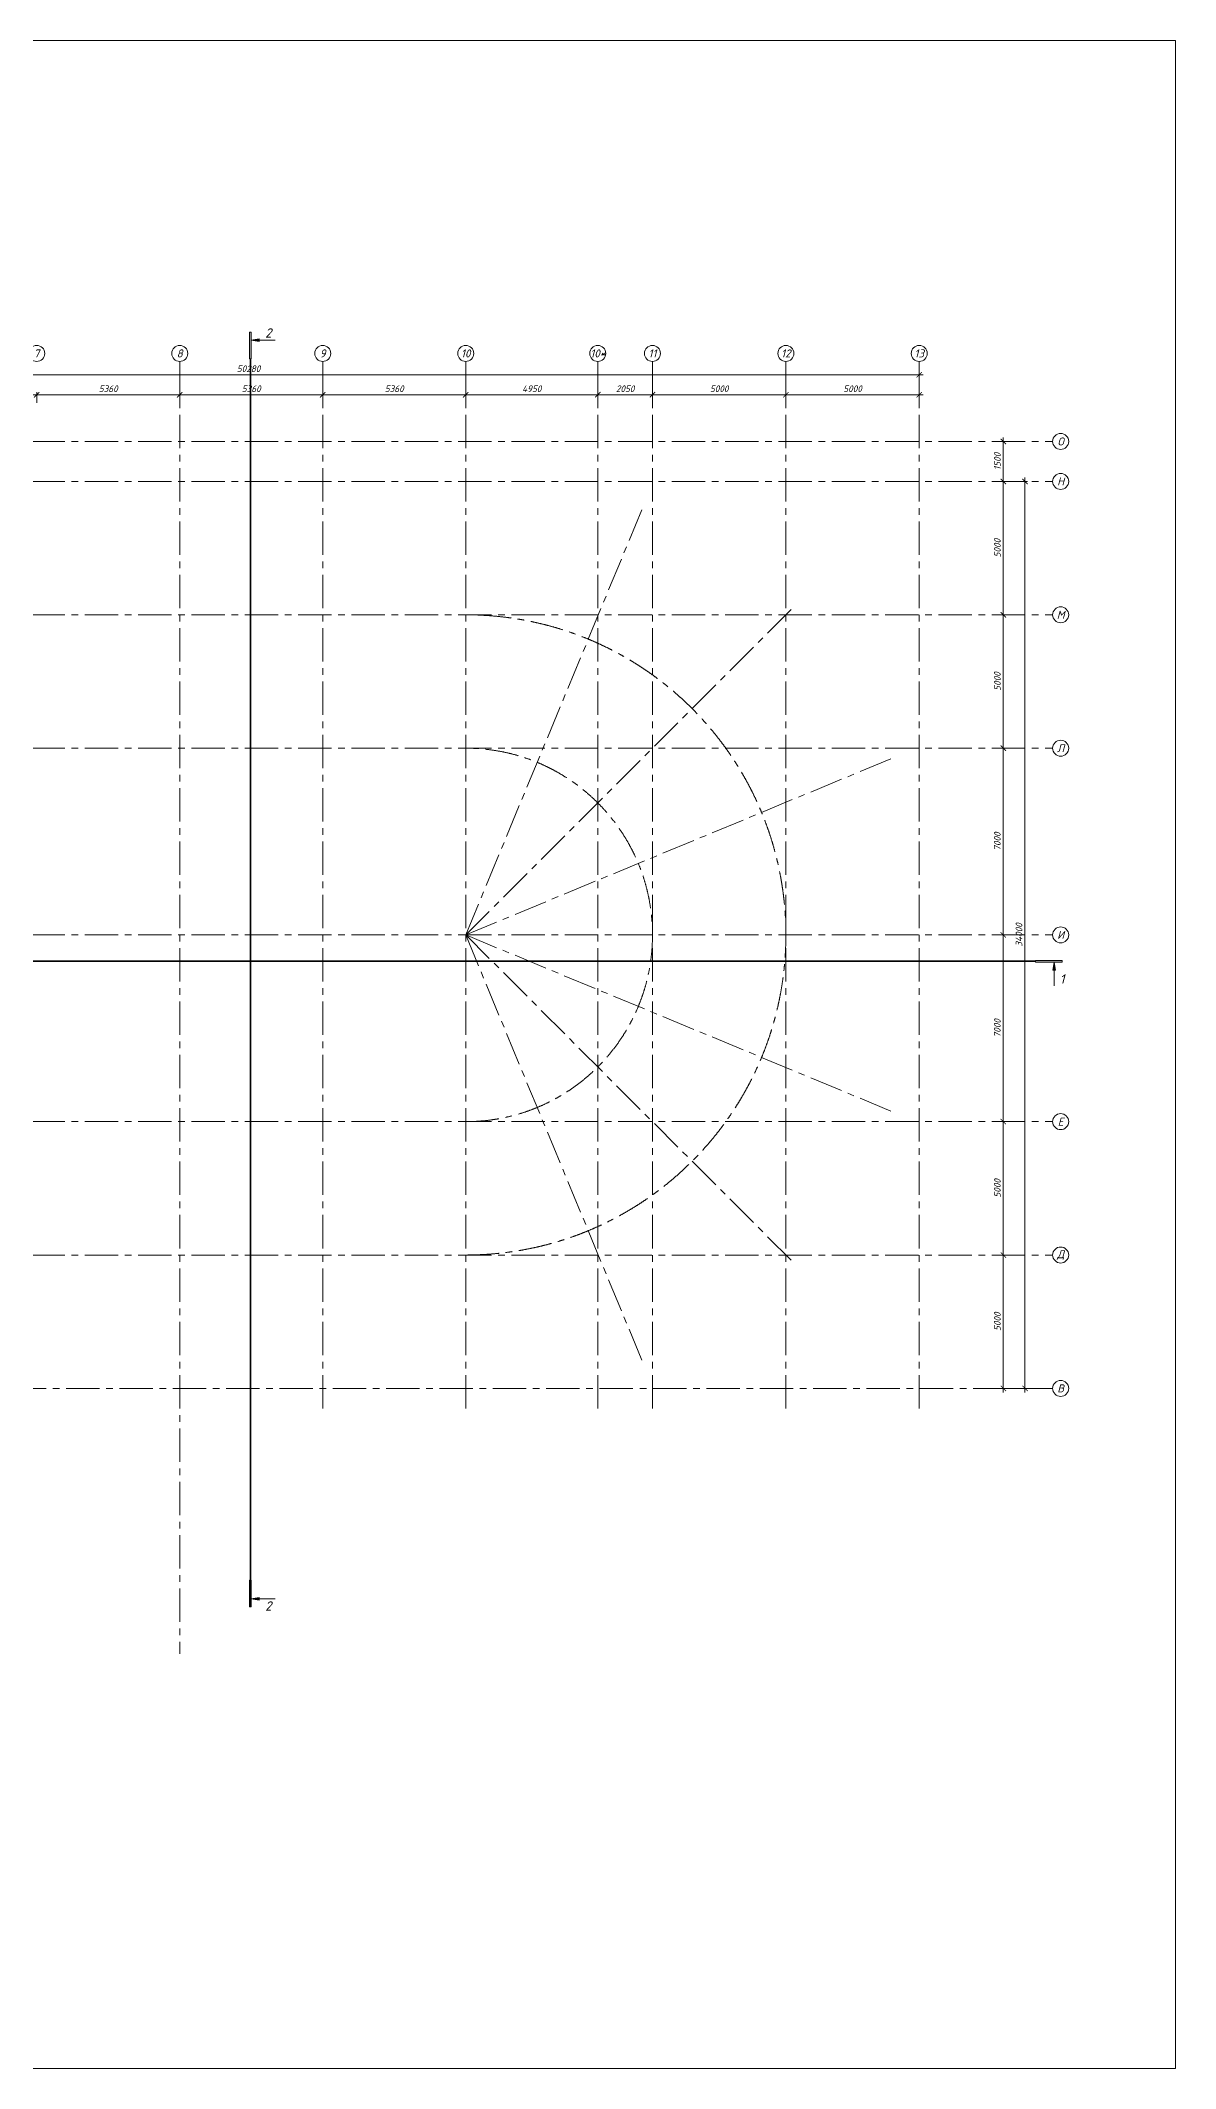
# Model space of a CAD drawing. Header units: millimetres. Extents: x -123149 to 90750, y -868758 to 226421.
# Drawn here: x -80611 to -38074, y 12872 to 88896 of the extents above; entities that cross this region are included whole.
import ezdxf
from ezdxf.enums import TextEntityAlignment as Align

# ---------------------------------------------------------------- set-up
doc = ezdxf.new("R2010")
doc.units = ezdxf.units.MM
doc.linetypes.add('CENTERX2', pattern=[4, 2.5, -0.5, 0.5, -0.5])
doc.layers.get('0').update_dxf_attribs({"lineweight": 5})
doc.layers.get('Defpoints').update_dxf_attribs({"color": 1, "lineweight": 0})
for name, color, linetype, lineweight in [('#Dimensions', 7, 'Continuous', 9), ('k_ Осевая', 8, 'CENTERX2', 9), ('k_ Осевые размеры', 251, 'Continuous', 9)]:
    doc.layers.add(name, color=color, linetype=linetype, lineweight=lineweight)
doc.styles.add('STEP PR', font='isocpeui.ttf')
doc.dimstyles.new('STEP PR', dxfattribs={"dimscale": 100, "dimtxt": 2.5, "dimasz": 2, "dimexe": 1, "dimexo": 2, "dimgap": 1, "dimtad": 1, "dimdec": 4, "dimlfac": -1, "dimtxsty": 'STEP PR', "dimblk": 'ARCHTICK', "dimcen": 2, "dimdle": 1.5, "dimclrt": 1, "dimadec": 0, "dimazin": 0, "dimtfac": 1, "dimtdec": 4, "dimtmove": 1, "dimatfit": 3, "dimldrblk": 'DOTSMALL', "dimfxl": 1, "dimtolj": 1, "dimtzin": 0, "dimarcsym": 0})

# ---------------------------------------------------------------- blocks, each defined once
blk = doc.blocks.new('_ArchTick')
at = {"color": 0, "linetype": 'ByBlock', "const_width": 0.15}
blk.add_lwpolyline([(-0.5, -0.5), (0.5, 0.5)], dxfattribs=at)
blk = doc.blocks.new('*D1511')
at = {"layer": 'Defpoints', "color": 0, "lineweight": 0, "transparency": 16777216}
for p in [(29200, 1750), (24250, 1250), (29200, 1250)]:
    blk.add_point(p, dxfattribs=at)
at = {"layer": 'k_ Осевые размеры', "color": 0, "lineweight": -2, "transparency": 16777216}
for p, q in [((24100, 1750), (29350, 1750)), ((24250, 1450), (24250, 1850)), ((29200, 1450), (29200, 1850))]:
    blk.add_line(p, q, dxfattribs=at)
at = {"layer": 'k_ Осевые размеры', "color": 0, "lineweight": -2, "transparency": 16777216, "xscale": 200, "yscale": 200, "zscale": 200, "rotation": 180}
blk.add_blockref('_ArchTick', (24250, 1750), dxfattribs=at)
at = {"layer": 'k_ Осевые размеры', "color": 0, "lineweight": -2, "transparency": 16777216, "xscale": 200, "yscale": 200, "zscale": 200}
blk.add_blockref('_ArchTick', (29200, 1750), dxfattribs=at)
at = {"layer": 'k_ Осевые размеры', "color": 0, "transparency": 16777216, "insert": (26725, 1975), "char_height": 250, "attachment_point": 5, "style": 'STEP PR'}
blk.add_mtext('\\A1;4950', dxfattribs=at)
blk = doc.blocks.new('_DotSmall')
at = {"color": 0, "linetype": 'ByBlock', "const_width": 0.5}
blk.add_lwpolyline([(-0.0625, 0, 1), (0.0625, 0, 1)], format="xyb", close=True, dxfattribs=at)
blk = doc.blocks.new('*D1512')
at = {"layer": 'Defpoints', "color": 0, "lineweight": 0, "transparency": 16777216}
for p in [(34560, 1750), (29200, 1250), (34560, 1250)]:
    blk.add_point(p, dxfattribs=at)
at = {"layer": 'k_ Осевые размеры', "color": 0, "lineweight": -2, "transparency": 16777216}
for p, q in [((29050, 1750), (34710, 1750)), ((29200, 1450), (29200, 1850)), ((34560, 1450), (34560, 1850))]:
    blk.add_line(p, q, dxfattribs=at)
at = {"layer": 'k_ Осевые размеры', "color": 0, "lineweight": -2, "transparency": 16777216, "xscale": 200, "yscale": 200, "zscale": 200, "rotation": 180}
blk.add_blockref('_ArchTick', (29200, 1750), dxfattribs=at)
at = {"layer": 'k_ Осевые размеры', "color": 0, "lineweight": -2, "transparency": 16777216, "xscale": 200, "yscale": 200, "zscale": 200}
blk.add_blockref('_ArchTick', (34560, 1750), dxfattribs=at)
at = {"layer": 'k_ Осевые размеры', "color": 0, "transparency": 16777216, "insert": (31880, 1975), "char_height": 250, "attachment_point": 5, "style": 'STEP PR'}
blk.add_mtext('\\A1;5360', dxfattribs=at)
blk = doc.blocks.new('*D1513')
at = {"layer": 'Defpoints', "color": 0, "lineweight": 0, "transparency": 16777216}
for p in [(39920, 1750), (34560, 1250), (39920, 1250)]:
    blk.add_point(p, dxfattribs=at)
at = {"layer": 'k_ Осевые размеры', "color": 0, "lineweight": -2, "transparency": 16777216}
for p, q in [((34410, 1750), (40070, 1750)), ((34560, 1450), (34560, 1850)), ((39920, 1450), (39920, 1850))]:
    blk.add_line(p, q, dxfattribs=at)
at = {"layer": 'k_ Осевые размеры', "color": 0, "lineweight": -2, "transparency": 16777216, "xscale": 200, "yscale": 200, "zscale": 200, "rotation": 180}
blk.add_blockref('_ArchTick', (34560, 1750), dxfattribs=at)
at = {"layer": 'k_ Осевые размеры', "color": 0, "lineweight": -2, "transparency": 16777216, "xscale": 200, "yscale": 200, "zscale": 200}
blk.add_blockref('_ArchTick', (39920, 1750), dxfattribs=at)
at = {"layer": 'k_ Осевые размеры', "color": 0, "transparency": 16777216, "insert": (37240, 1975), "char_height": 250, "attachment_point": 5, "style": 'STEP PR'}
blk.add_mtext('\\A1;5360', dxfattribs=at)
blk = doc.blocks.new('*D1514')
at = {"layer": 'Defpoints', "color": 0, "lineweight": 0, "transparency": 16777216}
for p in [(45280, 1750), (39920, 1250), (45280, 1250)]:
    blk.add_point(p, dxfattribs=at)
at = {"layer": 'k_ Осевые размеры', "color": 0, "lineweight": -2, "transparency": 16777216}
for p, q in [((39770, 1750), (45430, 1750)), ((39920, 1450), (39920, 1850)), ((45280, 1450), (45280, 1850))]:
    blk.add_line(p, q, dxfattribs=at)
at = {"layer": 'k_ Осевые размеры', "color": 0, "lineweight": -2, "transparency": 16777216, "xscale": 200, "yscale": 200, "zscale": 200, "rotation": 180}
blk.add_blockref('_ArchTick', (39920, 1750), dxfattribs=at)
at = {"layer": 'k_ Осевые размеры', "color": 0, "lineweight": -2, "transparency": 16777216, "xscale": 200, "yscale": 200, "zscale": 200}
blk.add_blockref('_ArchTick', (45280, 1750), dxfattribs=at)
at = {"layer": 'k_ Осевые размеры', "color": 0, "transparency": 16777216, "insert": (42600, 1975), "char_height": 250, "attachment_point": 5, "style": 'STEP PR'}
blk.add_mtext('\\A1;5360', dxfattribs=at)
blk = doc.blocks.new('*D1515')
at = {"layer": 'Defpoints', "color": 0, "lineweight": 0, "transparency": 16777216}
for p in [(50230, 1750), (45280, 1250), (50230, 1250)]:
    blk.add_point(p, dxfattribs=at)
at = {"layer": 'k_ Осевые размеры', "color": 0, "lineweight": -2, "transparency": 16777216}
for p, q in [((45130, 1750), (50380, 1750)), ((45280, 1450), (45280, 1850)), ((50230, 1450), (50230, 1850))]:
    blk.add_line(p, q, dxfattribs=at)
at = {"layer": 'k_ Осевые размеры', "color": 0, "lineweight": -2, "transparency": 16777216, "xscale": 200, "yscale": 200, "zscale": 200, "rotation": 180}
blk.add_blockref('_ArchTick', (45280, 1750), dxfattribs=at)
at = {"layer": 'k_ Осевые размеры', "color": 0, "lineweight": -2, "transparency": 16777216, "xscale": 200, "yscale": 200, "zscale": 200}
blk.add_blockref('_ArchTick', (50230, 1750), dxfattribs=at)
at = {"layer": 'k_ Осевые размеры', "color": 0, "transparency": 16777216, "insert": (47755, 1975), "char_height": 250, "attachment_point": 5, "style": 'STEP PR'}
blk.add_mtext('\\A1;4950', dxfattribs=at)
blk = doc.blocks.new('*D1516')
at = {"layer": 'Defpoints', "color": 0, "lineweight": 0, "transparency": 16777216}
for p in [(52280, 1750), (50230, 1250), (52280, 1250)]:
    blk.add_point(p, dxfattribs=at)
at = {"layer": 'k_ Осевые размеры', "color": 0, "lineweight": -2, "transparency": 16777216}
for p, q in [((50080, 1750), (52430, 1750)), ((50230, 1450), (50230, 1850)), ((52280, 1450), (52280, 1850))]:
    blk.add_line(p, q, dxfattribs=at)
at = {"layer": 'k_ Осевые размеры', "color": 0, "lineweight": -2, "transparency": 16777216, "xscale": 200, "yscale": 200, "zscale": 200, "rotation": 180}
blk.add_blockref('_ArchTick', (50230, 1750), dxfattribs=at)
at = {"layer": 'k_ Осевые размеры', "color": 0, "lineweight": -2, "transparency": 16777216, "xscale": 200, "yscale": 200, "zscale": 200}
blk.add_blockref('_ArchTick', (52280, 1750), dxfattribs=at)
at = {"layer": 'k_ Осевые размеры', "color": 0, "transparency": 16777216, "insert": (51255, 1975), "char_height": 250, "attachment_point": 5, "style": 'STEP PR'}
blk.add_mtext('\\A1;2050', dxfattribs=at)
blk = doc.blocks.new('*D1517')
at = {"layer": 'Defpoints', "color": 0, "lineweight": 0, "transparency": 16777216}
for p in [(57280, 1750), (52280, 1250), (57280, 1250)]:
    blk.add_point(p, dxfattribs=at)
at = {"layer": 'k_ Осевые размеры', "color": 0, "lineweight": -2, "transparency": 16777216}
for p, q in [((52130, 1750), (57430, 1750)), ((52280, 1450), (52280, 1850)), ((57280, 1450), (57280, 1850))]:
    blk.add_line(p, q, dxfattribs=at)
at = {"layer": 'k_ Осевые размеры', "color": 0, "lineweight": -2, "transparency": 16777216, "xscale": 200, "yscale": 200, "zscale": 200, "rotation": 180}
blk.add_blockref('_ArchTick', (52280, 1750), dxfattribs=at)
at = {"layer": 'k_ Осевые размеры', "color": 0, "lineweight": -2, "transparency": 16777216, "xscale": 200, "yscale": 200, "zscale": 200}
blk.add_blockref('_ArchTick', (57280, 1750), dxfattribs=at)
at = {"layer": 'k_ Осевые размеры', "color": 0, "transparency": 16777216, "insert": (54780, 1975), "char_height": 250, "attachment_point": 5, "style": 'STEP PR'}
blk.add_mtext('\\A1;5000', dxfattribs=at)
blk = doc.blocks.new('*D1518')
at = {"layer": 'Defpoints', "color": 0, "lineweight": 0, "transparency": 16777216}
for p in [(62280, 1750), (57280, 1250), (62280, 1250)]:
    blk.add_point(p, dxfattribs=at)
at = {"layer": 'k_ Осевые размеры', "color": 0, "lineweight": -2, "transparency": 16777216}
for p, q in [((57130, 1750), (62430, 1750)), ((57280, 1450), (57280, 1850)), ((62280, 1450), (62280, 1850))]:
    blk.add_line(p, q, dxfattribs=at)
at = {"layer": 'k_ Осевые размеры', "color": 0, "lineweight": -2, "transparency": 16777216, "xscale": 200, "yscale": 200, "zscale": 200, "rotation": 180}
blk.add_blockref('_ArchTick', (57280, 1750), dxfattribs=at)
at = {"layer": 'k_ Осевые размеры', "color": 0, "lineweight": -2, "transparency": 16777216, "xscale": 200, "yscale": 200, "zscale": 200}
blk.add_blockref('_ArchTick', (62280, 1750), dxfattribs=at)
at = {"layer": 'k_ Осевые размеры', "color": 0, "transparency": 16777216, "insert": (59780, 1975), "char_height": 250, "attachment_point": 5, "style": 'STEP PR'}
blk.add_mtext('\\A1;5000', dxfattribs=at)
blk = doc.blocks.new('*D1519')
at = {"layer": 'Defpoints', "color": 0, "lineweight": 0, "transparency": 16777216}
for p in [(12000, 2500), (12000, 1250), (62280, 1250)]:
    blk.add_point(p, dxfattribs=at)
at = {"layer": 'k_ Осевые размеры', "color": 0, "lineweight": -2, "transparency": 16777216}
for p, q in [((62430, 2500), (11850, 2500)), ((12000, 1450), (12000, 2600)), ((62280, 1450), (62280, 2600))]:
    blk.add_line(p, q, dxfattribs=at)
at = {"layer": 'k_ Осевые размеры', "color": 0, "lineweight": -2, "transparency": 16777216, "xscale": 200, "yscale": 200, "zscale": 200, "rotation": 180}
blk.add_blockref('_ArchTick', (12000, 2500), dxfattribs=at)
at = {"layer": 'k_ Осевые размеры', "color": 0, "lineweight": -2, "transparency": 16777216, "xscale": 200, "yscale": 200, "zscale": 200}
blk.add_blockref('_ArchTick', (62280, 2500), dxfattribs=at)
at = {"layer": 'k_ Осевые размеры', "color": 0, "transparency": 16777216, "insert": (37140, 2725), "char_height": 250, "attachment_point": 5, "style": 'STEP PR'}
blk.add_mtext('\\A1;50280', dxfattribs=at)
blk = doc.blocks.new('*D1521')
at = {"layer": 'Defpoints', "color": 0, "lineweight": 0, "transparency": 16777216}
for p in [(64931, 0), (64931, -1500), (65431, -1500)]:
    blk.add_point(p, dxfattribs=at)
at = {"layer": 'k_ Осевые размеры', "color": 0, "lineweight": -2, "transparency": 16777216}
for p, q in [((65431, 150), (65431, -1650)), ((65131, 0), (65531, 0)), ((65131, -1500), (65531, -1500))]:
    blk.add_line(p, q, dxfattribs=at)
at = {"layer": 'k_ Осевые размеры', "color": 0, "lineweight": -2, "transparency": 16777216, "xscale": 200, "yscale": 200, "zscale": 200}
for p, rotation in [((65431, 0), 90), ((65431, -1500), 270)]:
    blk.add_blockref('_ArchTick', p, dxfattribs=dict(at, rotation=rotation))
at = {"layer": 'k_ Осевые размеры', "color": 0, "transparency": 16777216, "insert": (65206, -750), "char_height": 250, "attachment_point": 5, "rotation": 90, "style": 'STEP PR'}
blk.add_mtext('\\A1;1500', dxfattribs=at)
blk = doc.blocks.new('*D1522')
at = {"layer": 'Defpoints', "color": 0, "lineweight": 0, "transparency": 16777216}
for p in [(64993, -1500), (64993, -35500), (66243, -35500)]:
    blk.add_point(p, dxfattribs=at)
at = {"layer": 'k_ Осевые размеры', "color": 0, "lineweight": -2, "transparency": 16777216}
for p, q in [((65193, -1500), (66343, -1500)), ((66243, -1350), (66243, -35650)), ((65193, -35500), (66343, -35500))]:
    blk.add_line(p, q, dxfattribs=at)
at = {"layer": 'k_ Осевые размеры', "color": 0, "lineweight": -2, "transparency": 16777216, "xscale": 200, "yscale": 200, "zscale": 200}
for p, rotation in [((66243, -1500), 90), ((66243, -35500), 270)]:
    blk.add_blockref('_ArchTick', p, dxfattribs=dict(at, rotation=rotation))
at = {"layer": 'k_ Осевые размеры', "color": 0, "transparency": 16777216, "insert": (66018, -18500), "char_height": 250, "attachment_point": 5, "rotation": 90, "style": 'STEP PR'}
blk.add_mtext('\\A1;34000', dxfattribs=at)
blk = doc.blocks.new('*D1523')
at = {"layer": 'Defpoints', "color": 0, "lineweight": 0, "transparency": 16777216}
for p in [(64931, -1500), (64931, -6500), (65431, -6500)]:
    blk.add_point(p, dxfattribs=at)
at = {"layer": 'k_ Осевые размеры', "color": 0, "lineweight": -2, "transparency": 16777216}
for p, q in [((65131, -1500), (65531, -1500)), ((65431, -1350), (65431, -6650)), ((65131, -6500), (65531, -6500))]:
    blk.add_line(p, q, dxfattribs=at)
at = {"layer": 'k_ Осевые размеры', "color": 0, "lineweight": -2, "transparency": 16777216, "xscale": 200, "yscale": 200, "zscale": 200}
for p, rotation in [((65431, -1500), 90), ((65431, -6500), 270)]:
    blk.add_blockref('_ArchTick', p, dxfattribs=dict(at, rotation=rotation))
at = {"layer": 'k_ Осевые размеры', "color": 0, "transparency": 16777216, "insert": (65206, -4000), "char_height": 250, "attachment_point": 5, "rotation": 90, "style": 'STEP PR'}
blk.add_mtext('\\A1;5000', dxfattribs=at)
blk = doc.blocks.new('*D1524')
at = {"layer": 'Defpoints', "color": 0, "lineweight": 0, "transparency": 16777216}
for p in [(64931, -6500), (64931, -11500), (65431, -11500)]:
    blk.add_point(p, dxfattribs=at)
at = {"layer": 'k_ Осевые размеры', "color": 0, "lineweight": -2, "transparency": 16777216}
for p, q in [((65131, -6500), (65531, -6500)), ((65431, -6350), (65431, -11650)), ((65131, -11500), (65531, -11500))]:
    blk.add_line(p, q, dxfattribs=at)
at = {"layer": 'k_ Осевые размеры', "color": 0, "lineweight": -2, "transparency": 16777216, "xscale": 200, "yscale": 200, "zscale": 200}
for p, rotation in [((65431, -6500), 90), ((65431, -11500), 270)]:
    blk.add_blockref('_ArchTick', p, dxfattribs=dict(at, rotation=rotation))
at = {"layer": 'k_ Осевые размеры', "color": 0, "transparency": 16777216, "insert": (65206, -9000), "char_height": 250, "attachment_point": 5, "rotation": 90, "style": 'STEP PR'}
blk.add_mtext('\\A1;5000', dxfattribs=at)
blk = doc.blocks.new('*D1525')
at = {"layer": 'Defpoints', "color": 0, "lineweight": 0, "transparency": 16777216}
for p in [(64931, -11500), (64931, -18500), (65431, -18500)]:
    blk.add_point(p, dxfattribs=at)
at = {"layer": 'k_ Осевые размеры', "color": 0, "lineweight": -2, "transparency": 16777216}
for p, q in [((65431, -11350), (65431, -18650)), ((65131, -11500), (65531, -11500)), ((65131, -18500), (65531, -18500))]:
    blk.add_line(p, q, dxfattribs=at)
at = {"layer": 'k_ Осевые размеры', "color": 0, "lineweight": -2, "transparency": 16777216, "xscale": 200, "yscale": 200, "zscale": 200}
for p, rotation in [((65431, -11500), 90), ((65431, -18500), 270)]:
    blk.add_blockref('_ArchTick', p, dxfattribs=dict(at, rotation=rotation))
at = {"layer": 'k_ Осевые размеры', "color": 0, "transparency": 16777216, "insert": (65204, -15000), "char_height": 250, "attachment_point": 5, "rotation": 90, "style": 'STEP PR'}
blk.add_mtext('\\A1;7000', dxfattribs=at)
blk = doc.blocks.new('*D1526')
at = {"layer": 'Defpoints', "color": 0, "lineweight": 0, "transparency": 16777216}
for p in [(64931, -18500), (64931, -25500), (65431, -25500)]:
    blk.add_point(p, dxfattribs=at)
at = {"layer": 'k_ Осевые размеры', "color": 0, "lineweight": -2, "transparency": 16777216}
for p, q in [((65131, -18500), (65531, -18500)), ((65431, -18350), (65431, -25650)), ((65131, -25500), (65531, -25500))]:
    blk.add_line(p, q, dxfattribs=at)
at = {"layer": 'k_ Осевые размеры', "color": 0, "lineweight": -2, "transparency": 16777216, "xscale": 200, "yscale": 200, "zscale": 200}
for p, rotation in [((65431, -18500), 90), ((65431, -25500), 270)]:
    blk.add_blockref('_ArchTick', p, dxfattribs=dict(at, rotation=rotation))
at = {"layer": 'k_ Осевые размеры', "color": 0, "transparency": 16777216, "insert": (65204, -22000), "char_height": 250, "attachment_point": 5, "rotation": 90, "style": 'STEP PR'}
blk.add_mtext('\\A1;7000', dxfattribs=at)
blk = doc.blocks.new('*D1527')
at = {"layer": 'Defpoints', "color": 0, "lineweight": 0, "transparency": 16777216}
for p in [(64931, -25500), (64931, -30500), (65431, -30500)]:
    blk.add_point(p, dxfattribs=at)
at = {"layer": 'k_ Осевые размеры', "color": 0, "lineweight": -2, "transparency": 16777216}
for p, q in [((65131, -25500), (65531, -25500)), ((65431, -25350), (65431, -30650)), ((65131, -30500), (65531, -30500))]:
    blk.add_line(p, q, dxfattribs=at)
at = {"layer": 'k_ Осевые размеры', "color": 0, "lineweight": -2, "transparency": 16777216, "xscale": 200, "yscale": 200, "zscale": 200}
for p, rotation in [((65431, -25500), 90), ((65431, -30500), 270)]:
    blk.add_blockref('_ArchTick', p, dxfattribs=dict(at, rotation=rotation))
at = {"layer": 'k_ Осевые размеры', "color": 0, "transparency": 16777216, "insert": (65206, -28000), "char_height": 250, "attachment_point": 5, "rotation": 90, "style": 'STEP PR'}
blk.add_mtext('\\A1;5000', dxfattribs=at)
blk = doc.blocks.new('*D1528')
at = {"layer": 'Defpoints', "color": 0, "lineweight": 0, "transparency": 16777216}
for p in [(64931, -30500), (64931, -35500), (65431, -35500)]:
    blk.add_point(p, dxfattribs=at)
at = {"layer": 'k_ Осевые размеры', "color": 0, "lineweight": -2, "transparency": 16777216}
for p, q in [((65431, -30350), (65431, -35650)), ((65131, -30500), (65531, -30500)), ((65131, -35500), (65531, -35500))]:
    blk.add_line(p, q, dxfattribs=at)
at = {"layer": 'k_ Осевые размеры', "color": 0, "lineweight": -2, "transparency": 16777216, "xscale": 200, "yscale": 200, "zscale": 200}
for p, rotation in [((65431, -30500), 90), ((65431, -35500), 270)]:
    blk.add_blockref('_ArchTick', p, dxfattribs=dict(at, rotation=rotation))
at = {"layer": 'k_ Осевые размеры', "color": 0, "transparency": 16777216, "insert": (65206, -33000), "char_height": 250, "attachment_point": 5, "rotation": 90, "style": 'STEP PR'}
blk.add_mtext('\\A1;5000', dxfattribs=at)
blk = doc.blocks.new('*U3233')
at = {"ltscale": 100}
h = blk.add_hatch(color=256, dxfattribs=at)
h.dxf.hatch_style = 1
h.paths.add_polyline_path([(665, 770), (665, 700), (1665, 700), (1665, 770)])
h = blk.add_hatch(color=256, dxfattribs=at)
h.dxf.hatch_style = 1
h.paths.add_polyline_path([(1415, 400), (1365, 400), (1315, 400), (1365, 700)])
at = {"linetype": 'Continuous', "ltscale": 100}
for p, q in [((665, 770), (1665, 770)), ((1665, 770), (1665, 700)), ((1665, 700), (665, 700)), ((1365, 700), (1315, 400)), ((1315, 400), (1365, 400)), ((1365, 700), (1415, 400)), ((1415, 400), (1365, 400))]:
    blk.add_line(p, q, dxfattribs=at)
blk.add_lwpolyline([(665, 770), (665, 700)], dxfattribs=at)
at = {"linetype": 'Continuous', "ltscale": 100, "extrusion": (1, 1e-16, 0), "elevation": 1365}
blk.add_lwpolyline([(-190, 0), (400, 0)], dxfattribs=at)
at = {"ltscale": 100, "style": 'STEP PR'}
blk.add_attdef('Nh', text='', height=350, dxfattribs=at).set_placement((1799, -102), align=Align.RIGHT)
blk = doc.blocks.new('*U3236')
at = {"linetype": 'ByBlock', "ltscale": 100}
h = blk.add_hatch(color=256, dxfattribs=at)
h.dxf.hatch_style = 1
h.paths.add_polyline_path([(35, 1000), (-35, 1000), (-35, 0), (35, 0)])
h = blk.add_hatch(color=256, dxfattribs=at)
h.dxf.hatch_style = 1
h.paths.add_polyline_path([(335, 750), (335, 700), (335, 650), (35, 700)])
for p, q in [((-35, 1000), (35, 1000)), ((-35, 0), (-35, 1000)), ((35, 1000), (35, 0)), ((35, 0), (-35, 0)), ((35, 700), (335, 750)), ((35, 700), (335, 650)), ((335, 750), (335, 700)), ((335, 650), (335, 700))]:
    blk.add_line(p, q, dxfattribs=at)
at = {"linetype": 'ByBlock', "ltscale": 100, "extrusion": (0, 1, 0), "elevation": 700}
blk.add_lwpolyline([(-925, 0), (-335, 0)], dxfattribs=at)
at = {"ltscale": 100, "style": 'STEP PR'}
blk.add_attdef('Nv', text='', height=350, dxfattribs=at).set_placement((781, 790), align=Align.RIGHT)
blk = doc.blocks.new('*U3237')
at = {"linetype": 'ByBlock', "ltscale": 100}
h = blk.add_hatch(color=256, dxfattribs=at)
h.dxf.hatch_style = 1
h.paths.add_polyline_path([(35, 0), (-35, 0), (-35, -1000), (35, -1000)])
h = blk.add_hatch(color=256, dxfattribs=at)
h.dxf.hatch_style = 1
h.paths.add_polyline_path([(335, -750), (335, -700), (335, -650), (35, -700)])
for p, q in [((35, 0), (-35, 0)), ((-35, 0), (-35, -1000)), ((35, -1000), (35, 0)), ((35, -700), (335, -650)), ((35, -700), (335, -750)), ((335, -650), (335, -700)), ((335, -750), (335, -700)), ((-35, -1000), (35, -1000))]:
    blk.add_line(p, q, dxfattribs=at)
at = {"linetype": 'ByBlock', "ltscale": 100, "extrusion": (0, -1, 0), "elevation": 700}
blk.add_lwpolyline([(925, 0), (335, 0)], dxfattribs=at)
at = {"ltscale": 100, "style": 'STEP PR'}
blk.add_attdef('Nv', text='', height=350, dxfattribs=at).set_placement((781, -1140), align=Align.RIGHT)
blk = doc.blocks.new('*U1504')
at = {"layer": 'k_ Осевая', "ltscale": 500}
for points in [[(34560, 3000), (34560, -45457.33683)], [(39920, 3000), (39920, -36500)], [(45280, 3000), (45280, -36500)], [(50230, 3000), (50230, -36500)], [(52280, 3000), (52280, -36500)], [(57280, 3000), (57280, -36500)], [(62280, 3000), (62280, -36500)], [(-5000, 0), (67280, 0)], [(-5000, -1500), (67280, -1500)], [(45280, -18500), (51900.42338, -2516.88409)], [(-5000, -6500), (67280, -6500)], [(45280, -18500), (57512.94731, -6267.05269)], [(-5000, -11500), (67280, -11500)], [(45280, -18500), (61263.11591, -11879.57662)], [(-5000, -18500), (67280, -18500)], [(45280, -18500), (57512.94731, -30732.94731)], [(45280, -18500), (51900.42338, -34483.11591)], [(45280, -18500), (61263.11591, -25120.42338)], [(29000, -25500), (67280, -25500)], [(-5000, -30500), (67280, -30500)], [(12300, -35500), (67280, -35500)]]:
    blk.add_lwpolyline(points, dxfattribs=at)
at = {"layer": 'k_ Осевая', "color": 254, "linetype": 'Continuous', "lineweight": 15, "ltscale": 10}
for centre in [(29200, 3300), (34560, 3300), (39920, 3300), (45280, 3300), (50230, 3300), (52280, 3300), (57280, 3300), (62280, 3300), (67580, 0), (67580, -1500), (67580, -6500), (67580, -11500), (67580, -18500), (67580, -25500), (67580, -30500), (67580, -35500)]:
    blk.add_circle(centre, 300, dxfattribs=at)
at = {"layer": 'k_ Осевая', "ltscale": 500}
for radius in [12000, 7000]:
    blk.add_arc((45280, -18500), radius, 270, 90, dxfattribs=at)
at = {"layer": 'k_ Осевая', "color": 1, "linetype": 'Continuous', "char_height": 300, "width": 484.8732214, "attachment_point": 5, "style": 'STEP PR'}
for s, insert in [('7', (29200, 3300)), ('8', (34560, 3300)), ('9', (39920, 3300)), ('10', (45280, 3300)), ('10*', (50230, 3300)), ('11', (52280, 3300)), ('12', (57280, 3300)), ('13', (62280, 3300)), ('О', (67580, 0)), ('Н', (67580, -1500)), ('М', (67580, -6500)), ('Л', (67580, -11500)), ('И', (67580, -18500)), ('Е', (67580, -25500)), ('Д', (67580, -30500)), ('В', (67580, -35500))]:
    blk.add_mtext(s, dxfattribs=dict(at, insert=insert))
at = {"layer": 'k_ Осевые размеры'}
for base, p1, p2, picture, middle in [((12000, 2500), (62280, 1250), (12000, 1250), '*D1519', (37140, 2725)), ((29200, 1750), (24250, 1250), (29200, 1250), '*D1511', (26725, 1975)), ((34560, 1750), (29200, 1250), (34560, 1250), '*D1512', (31880, 1975)), ((39920, 1750), (34560, 1250), (39920, 1250), '*D1513', (37240, 1975)), ((45280, 1750), (39920, 1250), (45280, 1250), '*D1514', (42600, 1975)), ((50230, 1750), (45280, 1250), (50230, 1250), '*D1515', (47755, 1975)), ((52280, 1750), (50230, 1250), (52280, 1250), '*D1516', (51255, 1975)), ((57280, 1750), (52280, 1250), (57280, 1250), '*D1517', (54780, 1975)), ((62280, 1750), (57280, 1250), (62280, 1250), '*D1518', (59780, 1975))]:
    dim = blk.add_linear_dim(base=base, p1=p1, p2=p2, dimstyle='STEP PR', override={"dimclrt": 0}, dxfattribs=at)
    dim.commit()
    dim.dimension.update_dxf_attribs({"geometry": picture, "text_midpoint": middle})
for base, p1, p2, picture, middle in [((65430.89658, -1500), (64930.89658, 0), (64930.89658, -1500), '*D1521', (65205.89658, -750)), ((65430.89658, -6500), (64930.89658, -1500), (64930.89658, -6500), '*D1523', (65205.89658, -4000)), ((66243.23698, -35500), (64993.23698, -1500), (64993.23698, -35500), '*D1522', (66018.23698, -18500)), ((65430.89658, -11500), (64930.89658, -6500), (64930.89658, -11500), '*D1524', (65205.89658, -9000)), ((65430.89658, -18500), (64930.89658, -11500), (64930.89658, -18500), '*D1525', (65204.28674, -15000)), ((65430.89658, -25500), (64930.89658, -18500), (64930.89658, -25500), '*D1526', (65204.28674, -22000)), ((65430.89658, -30500), (64930.89658, -25500), (64930.89658, -30500), '*D1527', (65205.89658, -28000)), ((65430.89658, -35500), (64930.89658, -30500), (64930.89658, -35500), '*D1528', (65205.89658, -33000))]:
    dim = blk.add_linear_dim(base=base, p1=p1, p2=p2, angle=90, dimstyle='STEP PR', override={"dimclrt": 0}, dxfattribs=at)
    dim.commit()
    dim.dimension.update_dxf_attribs({"geometry": picture, "text_midpoint": middle})

msp = doc.modelspace()

# ---------------------------------------------------------------- linework, layer by layer
at = {"color": 3, "lineweight": 0}
msp.add_lwpolyline([(-123148.97524, 88896.05395), (-38073.78013, 88896.05395), (-38073.78013, 12872.48017), (-123148.97524, 12872.48017)], close=True, dxfattribs=at)
at = {"layer": 'Defpoints', "color": 1, "lineweight": 35}
for points in [[(-72748.43735, 76968.70011), (-72748.43735, 30173.91591)], [(-113578.06377, 54378.99744), (-43320.25121, 54378.99744)]]:
    msp.add_lwpolyline(points, dxfattribs=at)

# ---------------------------------------------------------------- block references
at = {"layer": '#Dimensions'}
ref = msp.add_blockref('*U3236', (-72748.43735, 76968.70011), dxfattribs=at)
ref.add_attrib('Nv', '2', dxfattribs={"layer": '0', "ltscale": 100, "height": 350, "style": 'STEP PR'}).set_placement((-71955.07392, 77758.71349), align=Align.RIGHT)
ref = msp.add_blockref('*U3233', (-43985.25121, 53643.99744), dxfattribs=at)
ref.add_attrib('Nh', '1', dxfattribs={"layer": '0', "ltscale": 100, "height": 350, "style": 'STEP PR'}).set_placement((-42230.30522, 53542.16331), align=Align.RIGHT)
ref = msp.add_blockref('*U3237', (-72748.43735, 31173.91591), dxfattribs=at)
ref.add_attrib('Nv', '2', dxfattribs={"layer": '0', "ltscale": 100, "height": 350, "style": 'STEP PR'}).set_placement((-71955.07392, 30033.90253), align=Align.RIGHT)
at = {"layer": 'k_ Осевая'}
msp.add_blockref('*U1504', (-109955.62794, 73867.41098), dxfattribs=at)

doc.saveas('drawing.dxf')
